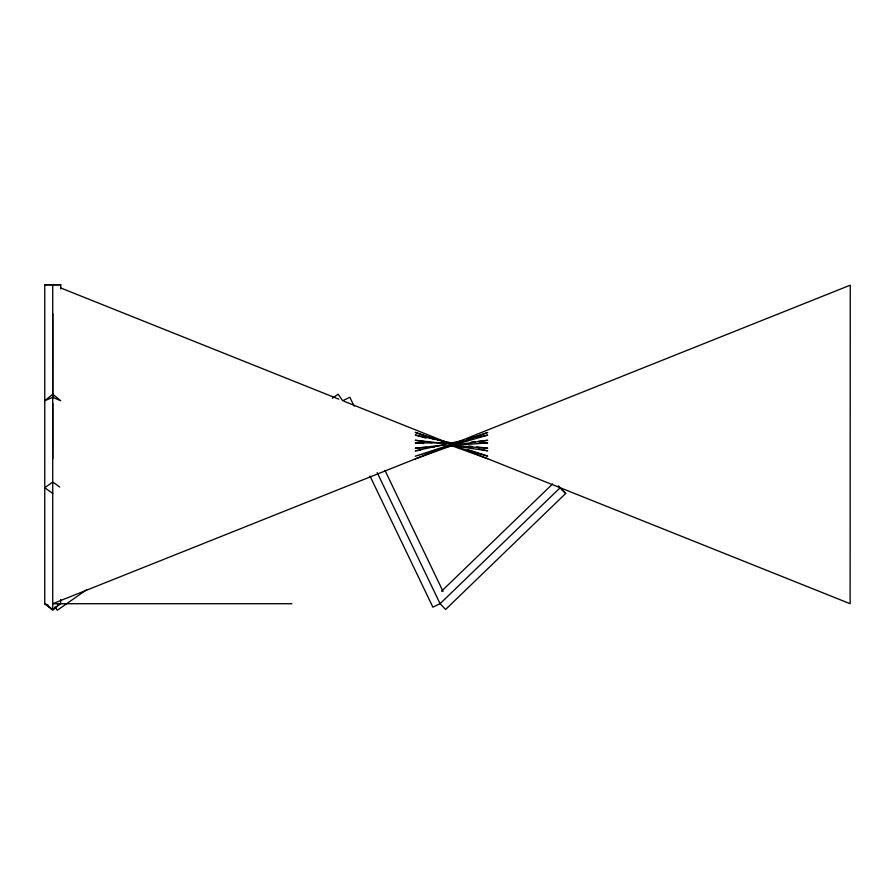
<?xml version="1.0" encoding="UTF-8"?>
<svg xmlns="http://www.w3.org/2000/svg" width="895" height="895" viewBox="0 0 895 895"><rect width="100%" height="100%" fill="white"/><g stroke="black" fill="none" stroke-linecap="round" stroke-linejoin="round"><path stroke-width="1.34" d="M60.715 288.94L60.715 284.755L44.772 284.755L44.75 603.711L52.727 610.245L56.709 606.978M60.703 599.516L60.692 603.711L52.727 609.45L52.738 284.755M441.548 591.215L552.618 483.938M558.312 485.828L565.696 493.469L445.62 609.45L440.083 603.711L377.175 472.605M332.414 398.208L338.12 394.214L342.695 400.736L349.889 397.29L354.118 406.117M86.983 589.469L57.291 610.245L55.009 606.978M57.28 605.188L60.692 603.711M415.224 458.922L487.708 432.52L466.619 439.423M461.35 441.145L415.213 456.226L487.697 435.104L476.957 437.442M463.532 440.362L415.202 450.867L420.672 450.073M446.661 446.281L487.697 440.306L478.12 441.347M445.296 444.927L415.202 448.205L426.356 447.388M471.285 442.096L475.379 441.649M430.54 447.086L434.713 446.784M450.051 445.665L487.685 442.913L479.328 442.913M44.772 284.755L60.715 284.755M454.235 442.913L415.202 442.902L423.559 443.506M291.938 603.711L52.727 603.711L850.25 285.192L850.116 603.711L466.966 450.453M450.051 445.43L487.685 448.171L476.744 446.985M445.285 443.54L415.202 440.262L424.767 441.649M468.544 446.079L472.638 446.527M427.508 442.052L431.614 442.645M449.391 445.24L487.685 450.811L478.288 448.764M454.123 443.495L415.19 434.992L425.93 438.125M446.818 442.723L415.19 432.363L433.314 438.964M467.906 449.626L487.674 456.092L450.095 445.151L487.674 458.732M338.813 399.192L60.502 287.866M343.993 401.262L447.545 442.678M457.904 446.829L461.786 448.384M48.162 605.188L44.75 603.711L52.727 609.45M59.73 487.025L52.749 482.002L44.772 487.741L52.749 493.469M565.696 493.469L560.158 487.741L440.083 603.711L432.889 607.157L369.982 476.05M384.973 470.412L443.036 591.438M52.738 313.765L52.749 397.984M52.749 403.5L52.749 458.732M52.749 394.214L44.772 400.736L52.749 397.29L60.726 400.747L52.749 394.214"/></g></svg>
